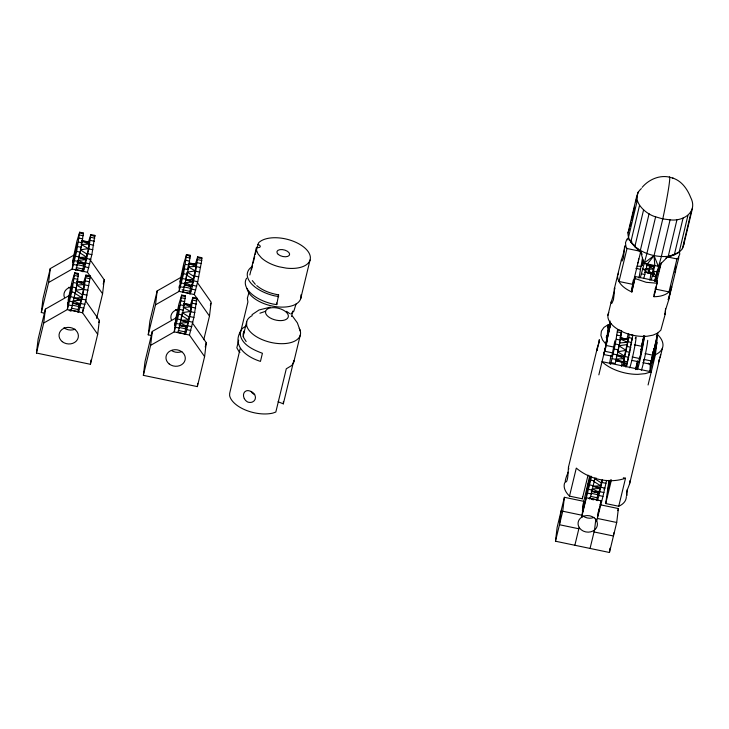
<?xml version="1.0" encoding="UTF-8"?>
<svg xmlns="http://www.w3.org/2000/svg" width="729" height="729" viewBox="0 0 729 729"><rect width="100%" height="100%" fill="white"/><g stroke="black" fill="none" stroke-linecap="round" stroke-linejoin="round"><path stroke-width="1.09" d="M625.063 246.639L623.468 253.236A8.037 0.483 -74.3 0 1 621.363 259.898L614.283 289.048A7.901 1.294 -82.1 0 1 614.192 293.951L613.408 299.81L611.977 303.118A7.901 1.294 -82.1 0 1 611.148 302.025A7.901 0.474 -74.3 0 0 612.661 297.423L614.884 288.247A7.901 0.474 -74.3 0 0 614.283 289.048M240.16 348.626L229.671 393.359L229.626 395.674A27.629 14.316 13.6 0 0 272.746 413.124L275.826 412.04L286.287 368.792L291.855 365.439L293.76 362.094L300.293 335.067M252.207 315.602A27.629 14.316 13.6 0 0 246.703 321.598L246.63 325.398A27.629 14.316 13.6 0 0 279.362 343.623A27.629 14.316 13.6 0 0 299.227 328.269M265.602 311.283L265.575 312.896A11.682 6.051 13.6 0 0 282.98 320.432A11.682 6.051 13.6 0 0 283.189 310.053A11.682 6.051 13.6 0 0 265.602 311.283L259.925 313.206M278.086 401.734L283.326 403.857L283.371 401.542M293.76 362.094L293.787 360.609L283.326 403.857M651.808 272.591L651.936 273.812L654.241 265.748M257.638 244.379A3.062 1.586 13.6 0 1 260.207 246.73A3.062 1.586 13.6 0 1 256.508 247.35L256.389 249.956L258.057 253.947L261.438 257.893A27.629 14.316 13.6 0 0 279.125 266.796L286.196 268.117A27.629 14.316 13.6 0 0 305.178 248.279A27.629 14.316 13.6 0 0 258.558 242.857L255.232 254.321M568.775 468.957L568.465 467.189L597.406 347.56L599.229 342.247L599.32 339.668L597.06 350.603L597.406 347.56M649.84 371.763L650.304 364.983L657.631 334.666L655.417 354.677L648.081 384.985M665.522 308.449L665.431 313.352L660.839 330.164L657.713 333.062L653.038 335.13L647.142 336.242A27.766 14.38 13.6 0 1 617.855 329.344A27.766 14.38 13.6 0 1 608.788 312.623M606.182 344.535L608.405 324.523L603.94 327.403L601.389 331.121L600.906 335.413L602.546 339.987L606.182 344.535L598.846 374.852M85.475 300.63L99.363 320.386L97.686 334.301L90.432 364.3L36.45 353.036L43.704 323.038L67.332 309.579L71.779 291.955L74.795 272.737L78.34 273.484L78.44 274.268L76.308 287.855L72.299 305.724A19.054 0.993 -78.2 0 1 70.421 309.998M44.633 313.206L41.325 312.522L48.588 282.515L72.207 269.065L76.663 251.441L79.671 232.223L83.224 232.961L83.325 233.745L81.192 247.331L77.183 265.201A19.054 0.993 -78.2 0 1 75.406 270.259M83.944 308.203L79.908 307.31L83.917 289.44L85.949 275.07L90.004 275.917L89.922 278.697L85.94 299.938L82.532 312.759L97.686 334.301M83.37 271.361A19.054 0.993 -78.2 0 0 84.783 266.787L88.792 248.917L90.824 234.547L94.879 235.394L91.863 254.612L87.416 272.236L102.57 293.778L96.602 318.427M192.383 322.938L206.271 342.694L204.594 356.609L197.34 386.607L143.358 375.344L150.621 345.346L174.24 331.886L178.687 314.263L181.703 295.045L185.257 295.783L185.348 296.566L183.225 310.162L179.216 328.023A19.054 0.993 -78.2 0 1 177.794 332.597M151.541 335.513L148.242 334.83L155.496 304.822L179.115 291.372L183.571 273.749L186.578 254.521L190.132 255.268L190.233 256.052L188.1 269.639L184.091 287.508A19.054 0.993 -78.2 0 1 182.678 292.074M185.403 334.183A19.054 0.993 -78.2 0 0 186.815 329.617L190.825 311.748L192.857 297.377L196.912 298.216L193.896 317.434L189.44 335.058L204.594 356.609M195.737 289.996L191.691 289.094L195.7 271.224L197.732 256.854L201.787 257.702L201.714 260.481L197.732 281.722L194.324 294.543L209.478 316.085L203.774 339.659M639.269 359.087L639.242 359.962L639.543 359.269M610.601 364.527L615.331 343.997L617.563 329.8L620.661 330.447M611.157 362.559L615.294 363.425L619.468 344.853L621.673 330.592M632.043 338.593L632.007 338.939A15.865 0.829 -78.2 0 1 631.761 340.671M630.02 480.557C630.066 485.687 625.591 490.544 626.776 495.465M647.707 340.325L647.516 342.174A15.865 0.829 -78.2 0 1 644.527 358.221A15.865 0.829 -78.2 0 1 641.356 370.232M653.703 350.202L653.776 348.836L653.485 350.685M188.474 264.818L188.62 263.424L196.074 266.404L191.627 286.524L184.027 284.939L191.955 285.695L184.802 282.579L192.957 282.041L185.521 279.754L185.968 277.886M191.59 284.529L191.454 286.606L184.92 284.656M642.732 362.687L650.614 364.218L653.33 351.752M36.45 353.036L38.127 339.122L45.38 309.123L69.009 295.664L72.062 281.567L74.795 272.737M41.325 312.522L43.002 298.598L50.265 268.6L73.884 255.141L76.937 241.053L79.671 232.223M43.704 323.038L45.38 309.123M48.588 282.515L50.265 268.6M82.924 309.543L82.532 312.759L67.332 309.579L69.009 295.664L68.152 300.22M90.432 364.3L90.943 360.017M102.57 293.778L104.247 279.863L89.722 259.214M143.358 375.344L145.035 361.429L152.297 331.431L175.917 317.972L178.97 303.875L181.703 295.045M148.242 334.83L149.919 320.906L157.172 290.907L180.792 277.448L183.845 263.36L186.578 254.521M150.621 345.346L152.297 331.431M155.496 304.822L157.172 290.907M194.579 292.402L194.324 294.543L179.115 291.372L180.792 277.448L179.935 282.005M197.34 386.607L197.723 383.399M209.478 316.085L211.155 302.171L197.258 282.415M600.076 504.741L618.383 508.56L616.707 522.483L609.453 552.482L555.471 541.219L557.147 527.304L564.401 497.296L583.792 501.342L582.116 515.266L562.733 511.22L564.401 497.296M561.139 510.81L559.462 524.734L578.844 528.78M582.38 510.965L583.291 503.411L589.633 476.119M595.866 518.939L594.545 529.901L590.062 548.436M597.853 514.027L597.57 516.396L601.097 500.623M618.529 273.111L617.499 275.753C617.563 283.8 625.254 288.994 631.861 292.01L633.301 280.064M631.861 292.01L635.351 276.573L657.485 281.194L653.977 296.703C659.909 296.703 666.397 295.281 670.416 290.598L671.783 287.08M609.453 552.482L609.963 548.199M613.827 532.781L613.435 535.997L594.053 531.951M653.977 296.703L654.569 291.81M655.818 281.458L657.111 270.678L658.843 271.434M626.311 496.495A31.73 16.439 13.6 0 1 618.739 506.272L605.717 503.548L608.943 480.356M636.69 368.965L637.501 362.313L635.907 368.892M564.711 482.716A31.73 16.439 13.6 0 0 569.504 496.13L582.316 498.8L582.599 496.567M651.699 359.889L651.553 361.019L643.798 359.397L643.415 360.891M638.969 278.132L642.449 258.221M649.904 280.319L651.015 272.901M645.074 353.592L652.829 355.214L653.193 352.59M178.979 288.019L179.27 285.959M604.541 350.849L604.387 352.681L605.881 347.05M609.553 363.753L610.92 355.579M621.445 366.24L622.101 362.021M628.808 337.6L629.264 334.383L632.89 335.14L626.667 365.794L623.049 365.038L628.808 337.6L632.426 338.356M606.665 342.876C607.33 339.249 606.218 343.031 606.182 342.42L610.109 320.997M644.764 335.914L641.101 352.526L643.743 335.704M604.241 351.861L603.958 354.604L611.841 356.126L614.875 340.835M606.965 341.865L607.248 339.131L606.182 342.42L610.702 323.257L603.958 354.604M78.45 258.148L78.614 257.446L86.049 259.734L77.894 260.271L85.047 263.388L77.119 262.631L84.719 264.217L88.428 248.607L81.265 244.525L81.566 242.511M180.473 320.979L180.646 320.277L188.082 322.564L179.926 323.102L187.071 326.209L179.143 325.462L186.752 327.048L190.46 311.429L183.289 307.356L183.59 305.342M619.614 341.418L619.358 342.985L627.496 342.256L627.687 339.167L627.414 339.687M616.014 360.791L622.894 362.45L623.158 361.939L627.496 342.256L619.969 338.885L627.787 339.45L619.932 337.554L626.348 339.377M654.897 351.642L652.628 362.477L657.093 342.575M658.688 361.912L659.089 359.579M660.665 354.613L629.519 484.129M72.526 262.668L73.028 259.697M67.478 304.175L67.815 302.198M174.559 325.489L175.06 322.528M641.192 352.043L641.684 348.316L641.019 349.865M659.827 264.891L659.335 268.992L660.893 263.488M187.736 269.32L188.173 266.832L196.074 266.404L196.21 264.335L189.704 263.561M653.494 351.569L652.829 355.214L652.984 353.829M610.483 479.873L607.658 491.483L609.535 480.858M642.978 259.816L642.231 265.42L643.425 261.401M652.81 354.731L650.569 362.942M73.201 258.786L73.884 255.141L72.207 269.065L87.416 272.236M175.397 320.705L175.917 317.972L174.24 331.886L189.44 335.058M604.751 349.61L605.024 348.189M606.191 345.537L606.455 344.115M588.03 483.846L585.988 498.235L582.362 513.225M80.463 248.881L80.828 247.013M74.805 293.258L81.785 297.687L73.738 297.97L81.174 300.257L73.018 300.795L80.163 303.911L72.235 303.155L79.661 304.822L82.404 294.844L75.406 290.342L75.77 288.474M614.064 347.122L606.309 345.5L606.674 343.569M590.809 477.158L588.312 487.346L590.244 476.11M618.456 347.742L618.857 345.746L627.113 344.598M620.671 335.595L621.272 332.597M581.614 517.326L591.584 476.265M589.442 498.171A19.054 0.993 -78.2 0 0 591.319 493.897L594.937 477.969M606.592 480.402L602.965 496.385L598.928 495.483L602.546 479.554M641.556 346.567L643.98 336.014M640.745 354.33L641.046 352.818M82.404 294.844L84.427 282.551L76.837 281.64L84.291 284.62L76.381 285.048L83.553 289.121L75.406 290.342M186.177 276.938L187.198 272.127L195.336 270.906L188.173 266.832M181.913 314.591L182.314 312.641L190.46 311.429L191.335 304.859L183.744 303.947L191.198 306.927L183.289 307.356M593.825 481.441L600.805 485.869L592.759 486.143L600.195 488.439L592.039 488.968L599.183 492.084L591.255 491.328L598.682 492.995L602.036 480.101M617.827 350.758L618.265 348.744M79.06 255.578L79.479 253.683M181.084 318.409L181.712 315.566L188.693 319.995L180.646 320.277L188.246 321.863M652.829 355.214L657.713 333.062L656.373 336.816M643.825 278.341L647.388 263.962L654.05 255.642L662.789 218.91A38.673 2.023 -78.2 0 0 669.268 177.083C659.226 174.878 648.628 179.68 642.158 187.344M641.374 188.574C629.236 198.953 644.591 213.834 655.626 216.832L646.887 253.555L640.344 277.621M646.377 265.994L646.587 265.092L650.587 264.663L649.803 267.926M654.733 280.629L661.34 256.572L670.079 219.848C683.383 221.589 698.182 212.03 690.682 197.468C687.356 189.103 681.633 180.792 672.621 178.04M638.331 260.718L638.768 258.868M640.417 355.825L639.798 358.386M606.564 340.926L610.702 323.257M632.171 360.49L638.95 361.784L642.03 347.769L642.112 346.403L634.358 344.781M642.231 254.211C636.9 247.751 627.66 242.402 627.97 232.952L636.718 196.229M629.911 226.628L630.94 222.309M631.46 220.149L634.54 207.182M635.834 201.778L638.148 192.055M628.444 237.517L637.192 200.785M639.533 205.432L630.795 242.165L634.868 245.682M638.385 249.336L634.85 246.584L643.589 209.852M649.083 213.743L640.335 250.466L643.917 263.233L658.296 266.285L668.256 256.298C674.881 255.332 682.59 251.97 683.802 244.607L692.55 207.874M676.995 219.566L668.256 256.298C656.419 257.519 644.117 254.102 634.85 246.584M683.073 218.089L674.325 254.822L665.905 257.92M687.894 215.529L679.146 252.252L666.798 257.301M682.38 248.771L691.119 212.039M103.208 284.146L104.247 279.863M98.843 322.528L99.363 320.386M210.371 305.387L210.891 303.237M205.232 346.977L206.271 342.694M249.828 274.979L256.508 247.35M251.496 269.794L252.562 265.374M253.1 263.16L254.703 256.535M248.953 292.539L247.341 298.252L247.915 301.952L239.996 334.693M240.169 332.014C232.059 347.059 248.042 357.584 260.463 361.384L262.422 353.273C253.018 349.811 239.713 343.778 240.169 332.014L242.174 328.579L246.074 325.936M238.675 340.151L236.825 347.788L238.684 351.059A24.385 12.63 13.6 0 0 239.914 352.444M243.55 333.782L244.042 331.759M243.039 336.734L246.703 321.598M278.123 296.876L278.615 294.853C270.787 293.523 262.859 290.78 256.736 285.595M246.639 278.168A31.21 16.166 13.6 0 0 272.746 303.993L276.738 304.622L278.615 294.853M291.536 316.495L292.858 311.046M296.02 304.029L293.805 311.292L290.743 313.971M300.694 298.68L310.053 260.007M607.931 315.32L611.148 302.025M627.888 240.005L628.416 237.809L626.849 239.258L625.482 242.775L625.956 246.684L627.004 248.507L619.021 281.485L632.781 284.356M555.471 541.219L562.733 511.22M607.612 327.777L608.405 324.523M606.246 337.445L606.719 335.468M569.504 496.13L576.293 468.1C589.506 479.272 608.979 484.001 625.518 478.242L618.739 506.272M631.715 288.757L640.755 251.377L627.004 248.507M632.098 290.033L635.351 276.573M582.316 498.8L588.057 475.089M574.853 545.265L579.2 527.322M650.414 265.392L654.031 266.595L646.587 265.092L650.204 266.313L648.099 273.129L651.936 273.812L648.4 272.637M598.099 512.988L599.101 508.869M596.677 521.098L602.965 496.385M654.742 281.522L656.601 273.822M655.407 281.54L659.39 265.055M635.433 369.621L637.556 360.846M656.774 281.276L661.294 262.595M654.223 294.653L657.485 281.194M605.717 503.548L611.449 479.837M679.401 251.168L679.765 254.102L678.389 257.619L676.968 258.941L668.994 291.91L654.906 288.976M650.013 371.854L653.275 358.376M665.431 313.352L664.894 314.39L665.34 310.645L668.566 300.375L675.564 271.206A8.037 1.312 -82.1 0 1 675.655 266.231M617.882 510.637L618.383 508.56M660.11 357.675L662.433 348.079M616.351 357.101L616.798 355.305L624.553 356.918L616.962 354.622M88.309 242.538L90.824 234.547M83.425 283.052L85.949 275.07M195.627 263.196L197.732 256.854M190.333 305.36L192.857 297.377M626.767 339.577L628.352 333.709M641.073 349.555L641.429 348.198M603.986 489.259L604.223 488.384M651.261 279.9L654.815 265.566L654.05 255.642L643.917 263.233M637.602 263.461L637.939 262.285M641.128 349.884L641.383 349M649.147 270.386L649.739 268.154L645.666 268.764L649.092 270.577M652.801 352.317L653.056 351.433M648.628 272.081L649.074 270.65M627.97 232.952L629.4 228.788M244.288 330.747L243.085 334.01L243.723 337.709L246.156 341.573M641.083 352.016L641.31 351.387M88.801 242.939L89.302 242.028L88.428 248.607L80.29 249.819L87.289 254.33M83.926 283.463L84.427 282.551M195.709 265.247L196.21 264.335M190.834 305.761L191.335 304.859M675.592 271.343L675.1 272.281L678.754 258.02A8.037 1.312 -82.1 0 0 678.562 257.127M648.263 272.938L648.546 272.318M82.86 233.444L83.224 232.961M94.879 235.394L94.515 235.877L92.483 235.458M77.976 273.967L78.34 273.484M89.631 276.4L90.004 275.917M189.768 255.751L190.132 255.268M201.423 258.184L201.787 257.702M184.884 296.275L185.257 295.783M196.548 298.708L196.912 298.216M585.988 498.235L586.353 497.761L601.553 500.932L601.188 501.406M654.587 273.803L652.965 273.466L653.448 274.961L652.3 276.109L655.781 276.838L653.539 271.133L656.993 271.944M623.049 365.038L624.161 364.163L623.587 362.924L625.272 363.279M252.015 314.691L259.032 309.98L270.167 307.201M596.468 478.215L594.427 478.516L601.434 483.026M568.465 467.189L567.864 476.01A7.673 2.114 -86.4 0 1 566.697 481.195C563.335 485.605 566.67 475.08 567.472 474.114A7.7 1.285 -70.5 0 0 568.064 472.182M626.73 495.474L627.241 489.505M649.439 269.293L653.494 268.837L650.04 266.932M81.265 244.525L89.166 244.106L81.712 241.126L89.302 242.028M616.852 359.005L624.106 358.723L616.798 355.305M652.592 274.97L653.448 274.961M636.964 266.112L641.31 266.367M657.239 283.244L646.176 282.305L635.114 278.551M623.277 364.126L624.161 364.163M648.573 272.227L644.636 272.054L648.136 272.965M86.86 241.891L89.129 242.11L81.703 240.442M192.638 264.089L194.907 264.308M80.846 282.305L84.245 282.624L76.818 280.966M188.893 304.722L191.162 304.932L183.726 303.273M643.844 263.543L647.388 263.962M670.079 219.848L662.789 218.91L655.626 216.832M278.697 296.512L274.715 295.883A31.21 16.166 13.6 0 1 252.134 266.577M73.62 264.518L77.183 265.201M180.528 286.816L184.091 287.508M68.736 305.032L72.299 305.724M175.643 327.339L179.216 328.023M587.756 493.214L591.319 493.897M612.15 358.65L616.287 359.488M667.217 256.9L676.968 258.941M646.094 269.63L642.614 268.901L645.748 270.997M635.843 268.336L640.272 269.265M641.392 273.812L644.873 274.532M617.381 331.895L621.509 332.761M616.916 335.121L621.053 335.987M616.224 339.249L620.352 340.115M628.106 341.728L631.733 342.484M615.331 343.997L619.468 344.853M627.222 346.475L630.84 347.232M186.214 255.013L188.875 255.569M197.368 257.337L199.4 257.765M79.771 233.007L83.325 233.745M90.925 235.33L94.98 236.178M186.679 255.305L190.233 256.052M197.832 257.638L201.887 258.485M79.598 235.002L83.152 235.74M90.751 237.326L94.806 238.173M186.506 257.31L190.059 258.048M197.659 259.633L201.714 260.481M614.31 349.036L618.438 349.902M626.193 351.524L629.82 352.28M79.16 238.082L82.714 238.83M90.314 240.415L94.369 241.253M186.068 260.39L189.622 261.128M197.222 262.713L201.277 263.561M605.024 351.305L612.779 352.927M632.134 356.964L639.889 358.577M78.495 242.037L82.049 242.775M89.649 244.361L93.704 245.208M185.403 264.345L188.957 265.083M196.557 266.668L200.612 267.516M613.226 354.039L617.354 354.905M625.108 356.517L628.735 357.274M77.639 246.593L81.192 247.331M88.792 248.917L92.847 249.765M184.546 268.901L188.1 269.639M195.7 271.224L199.755 272.072M76.663 251.441L80.208 252.179M87.817 253.765L91.863 254.612M183.571 273.749L187.116 274.487M194.725 276.072L198.771 276.92M75.616 256.243L79.169 256.991M86.769 258.576L90.824 259.415M182.523 278.551L186.077 279.289M193.677 280.884L197.732 281.722M86.213 259.032L78.614 257.446L86.66 257.164L79.689 252.735M193.121 281.339L185.521 279.754L193.568 279.471L186.597 275.043M74.586 260.69L78.131 261.429M85.74 263.014L89.785 263.862M181.494 282.989L185.048 283.736M192.647 285.321L196.702 286.169M76.709 264.563L84.309 266.149M183.617 286.862L190.132 288.228M76.272 267.643L83.871 269.229M182.095 289.723L190.779 291.536M75.005 269.429L83.698 271.243M183.006 291.955L189.522 293.322M75.315 273.411L77.092 273.785M85.585 275.553L87.608 275.981M74.896 273.521L78.44 274.268M86.049 275.854L90.095 276.692M181.803 295.828L185.348 296.566M192.957 298.152L197.012 298.999M74.722 275.526L78.267 276.264M85.876 277.849L89.922 278.697M181.63 297.833L185.175 298.571M192.784 300.157L196.83 301.004M74.285 278.606L77.83 279.344M85.439 280.929L89.485 281.777M181.193 300.913L184.738 301.651M192.347 303.237L196.402 304.084M73.611 282.56L77.165 283.299M84.764 284.884L88.82 285.732M180.528 304.868L184.072 305.606M191.681 307.191L195.727 308.039M72.763 287.117L76.308 287.855M83.917 289.44L87.972 290.288M179.671 309.415L183.225 310.162M190.825 311.748L194.88 312.595M71.779 291.955L75.333 292.703M82.933 294.288L86.988 295.136M178.687 314.263L182.241 315.01M189.841 316.596L193.896 317.434M70.74 296.767L74.285 297.505M81.894 299.09L85.94 299.938M177.648 319.074L181.193 319.812M188.802 321.398L192.848 322.245M73.738 297.97L81.338 299.555M69.702 301.205L73.255 301.952M80.855 303.537L84.91 304.385M176.609 323.512L180.163 324.259M187.763 325.845L191.818 326.683M71.825 305.077L79.434 306.663M178.733 327.385L186.342 328.97M71.387 308.167L77.903 309.524M178.295 330.474L185.904 332.059M70.13 309.943L78.814 311.757M177.038 332.251L185.722 334.064M69.137 310.518L71.314 310.964M623.35 477.787L625.518 478.242M590.8 480.138L594.354 480.876M601.954 482.461L606.009 483.309M589.761 484.949L593.306 485.687M600.915 487.273L604.961 488.12M592.759 486.143L600.359 487.728M588.722 489.387L592.276 490.125M599.876 491.711L603.931 492.558M590.845 493.26L598.454 494.845M590.408 496.349L596.923 497.707M589.15 498.126L597.835 499.939M591.419 499.374L593.588 499.821M597.324 518.437L616.707 522.483M189.668 262.987L194.98 264.171M84.783 266.787L88.829 267.689M186.815 329.617L190.852 330.51M627.66 361.885L624.051 361.065L626.667 365.794M615.404 360.317L622.785 362.167M669.268 177.083L673.578 178.332M646.195 272.236L648.063 272.792M79.106 262.677L84.546 264.299L84.528 263.616M181.129 325.508L186.569 327.121L186.56 326.446M73.137 302.872L79.661 304.822L79.652 304.139M592.158 491.054L598.682 492.995L598.673 492.312M615.823 359.051L623.158 361.939M648.846 271.379L652.3 273.011M624.717 356.235L617.618 351.77L626.02 350.357L618.857 345.746M187.198 272.127L194.196 276.628M182.314 312.641L189.321 317.151M286.57 311.329L289.595 313.525M255.314 284.31L252.316 280.601M629.619 239.841L631.997 242.092M292.347 315.976L297.368 322.865L300.375 331.267M668.101 299.118L668.566 300.375M654.05 255.642L658.296 266.285M621.308 260.016L622.119 261L623.523 257.629L624.553 246.712A8.037 0.483 -74.3 0 1 625.099 245.646M683.565 242.32L683.802 244.607M276.646 302.954L276.738 304.622M606.282 345.027L606.309 345.5M254.713 394.589A6.506 5.349 42.5 0 1 250.949 391.327M300.867 294.899A27.629 14.316 13.6 0 1 276.838 306.8A27.629 14.316 13.6 0 1 247.04 288.629M64.416 297.478A9.696 8.274 6.9 0 1 70.549 287.19M70.941 288.511A9.696 8.274 6.9 0 1 68.845 287.235M83.006 271.844A19.054 0.993 -78.2 0 1 83.826 264.098M74.996 329.207A9.696 8.274 6.9 0 1 63.97 327.749M79.908 307.31A19.054 0.993 -78.2 0 1 78.942 304.622M171.324 319.776A9.696 8.274 6.9 0 1 177.457 309.497M177.849 310.818A9.696 8.274 6.9 0 1 175.753 309.533M191.691 289.094A19.054 0.993 -78.2 0 1 190.734 286.406M181.904 351.515A9.696 8.274 6.9 0 1 171.534 350.531M184.938 333.891A19.054 0.993 -78.2 0 1 186.023 325.909M637.438 369.412A15.865 0.829 -78.2 0 0 640.609 357.41A15.865 0.829 -78.2 0 0 643.607 341.363L643.789 339.514A15.865 0.829 -78.2 0 0 643.024 340.097L642.377 342.302A15.865 0.829 -78.2 0 0 641.602 345.309M637.173 369.621A15.865 0.829 -78.2 0 1 637.137 368.765L637.328 366.915A15.865 0.829 -78.2 0 1 638.157 361.684M631.478 342.457A15.865 0.829 -78.2 0 1 631.013 345.072M630.667 346.958A15.865 0.829 -78.2 0 1 630.284 348.927M630.084 349.929A15.865 0.829 -78.2 0 1 628.799 355.98M628.58 356.946A15.865 0.829 -78.2 0 1 626.512 365.12M626.311 365.758A15.865 0.829 -78.2 0 1 625.846 366.997M635.269 338.484A15.865 0.829 -78.2 0 1 636.034 337.892L635.852 339.741A15.865 0.829 -78.2 0 1 632.854 355.788A15.865 0.829 -78.2 0 1 629.683 367.799M594.017 517.38A9.696 8.274 6.9 0 1 582.99 515.932M598.928 495.483A19.054 0.993 -78.2 0 1 597.962 492.795M657.631 334.666A31.73 16.439 13.6 0 1 655.417 354.677M648.19 363.115A31.73 16.439 13.6 0 1 650.304 364.983M69.246 298.352L69.291 299.172L72.463 283.663L69.246 298.352M74.121 257.838L74.167 258.649L77.347 243.14L74.121 257.838M176.154 320.66L176.199 321.48L179.37 305.97L176.154 320.66M181.029 280.136L181.074 280.957L184.255 265.447L181.029 280.136M671.482 286.36L668.429 299.728L671.482 286.36M582.416 516.761L580.503 518.109A9.696 8.274 6.9 0 0 578.553 526.174L579.655 528.161A9.696 8.274 6.9 0 0 593.06 530.958L594.973 529.6A9.696 8.274 6.9 0 0 596.923 521.536L595.821 519.558A9.696 8.274 6.9 0 0 582.416 516.761M651.27 371.799L645.211 373.649L637.957 374.351A31.73 16.439 13.6 0 1 602.045 361.657L651.27 371.799M244.306 398.572A6.588 5.167 53.6 0 0 247.833 402.08A6.588 5.577 29.7 0 0 252.589 401.925A6.47 5.477 29.7 0 0 254.439 394.28A6.588 5.577 29.7 0 0 250.448 391.273A6.588 5.167 53.6 0 0 246.156 390.926A6.47 5.076 53.6 0 0 244.306 398.572M278.268 254.43A6.506 3.372 13.6 0 0 289.185 255.46A6.506 3.372 13.6 0 0 282.342 249.6A6.506 3.372 13.6 0 0 278.268 254.43M62.293 341.673A9.696 8.274 6.9 0 0 78.194 337.655A9.696 8.274 6.9 0 0 65.665 327.704A9.696 8.274 6.9 0 0 62.293 341.673M169.201 363.971A9.696 8.274 6.9 0 0 185.111 359.962A9.696 8.274 6.9 0 0 172.582 350.011A9.696 8.274 6.9 0 0 169.201 363.971"/></g></svg>
